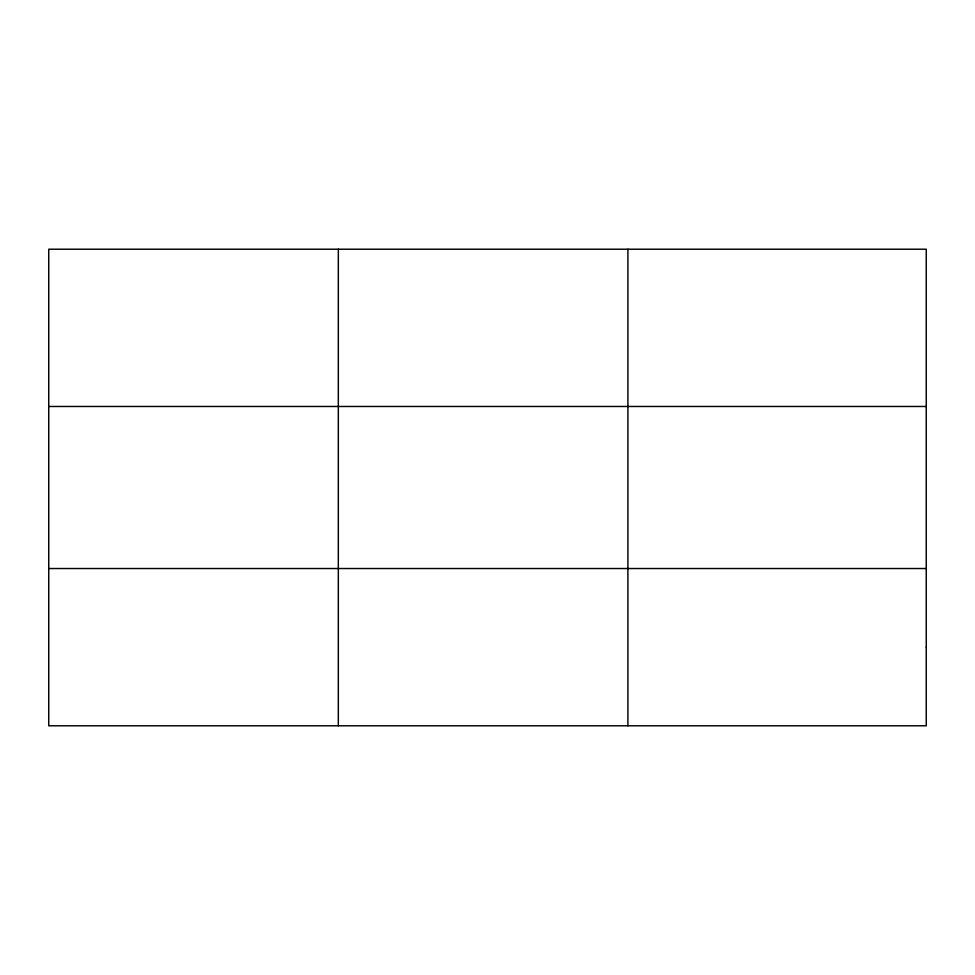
<?xml version="1.0" encoding="UTF-8"?>
<svg xmlns="http://www.w3.org/2000/svg" width="975" height="975" viewBox="0 0 975 975"><rect width="100%" height="100%" fill="white"/><g stroke="black" fill="none" stroke-linecap="round" stroke-linejoin="round"><path stroke-width="1.46" d="M338.325 725.79L338.325 249.21M627.9 725.79L627.9 249.21M48.75 406.477L926.25 406.477M48.75 568.523L926.25 568.523M926.25 647.156L926.25 725.79L48.75 725.79L48.75 249.21L926.25 249.21L926.25 647.156"/></g></svg>
